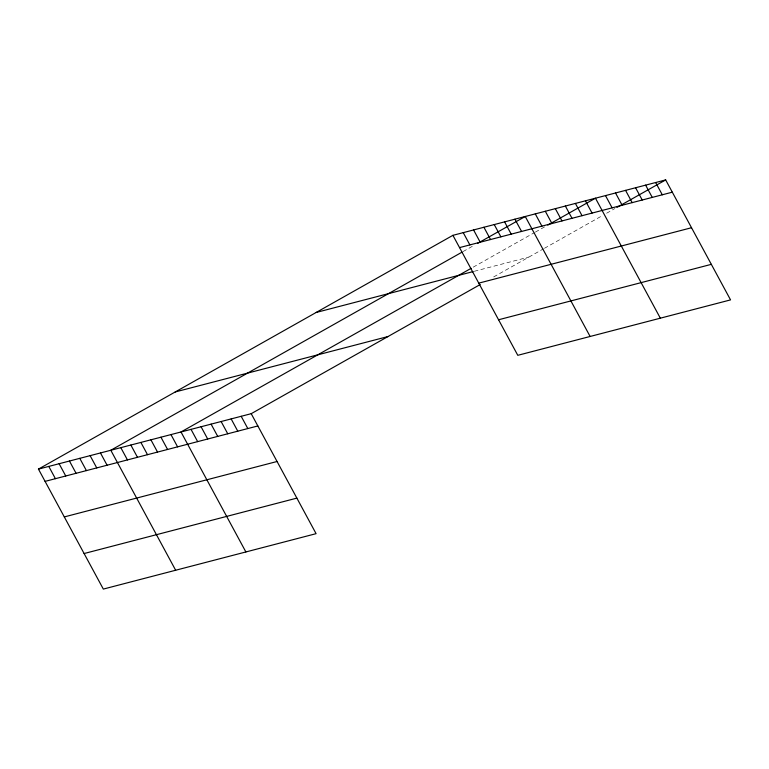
<?xml version="1.0" encoding="UTF-8"?>
<svg xmlns="http://www.w3.org/2000/svg" width="769" height="769" viewBox="0 0 769 769"><rect width="100%" height="100%" fill="white"/><g stroke="black" fill="none" stroke-linecap="round" stroke-linejoin="round"><path stroke-width="0.58" stroke-dasharray="3.85 2.88" d="M463.082 251.559L474.483 245.128M473.195 267.17L534.33 232.68M535.368 232.103L544.692 226.836M493.679 276.927L543.414 248.877M544.442 248.291L602.473 215.56M606.616 213.224L614.902 208.553M474.3 271.284L528.909 257.057"/><path stroke-width="1.15" d="M38.45 469.109L251.213 413.684L316.088 533.667L103.325 589.083L38.45 469.109L452.912 235.333L665.675 179.917L730.55 299.891L517.787 355.316L452.912 235.333M462.044 252.145L110.794 450.259L175.659 570.242M477.587 243.379L525.256 216.493L590.121 336.476M471.128 268.333L181.003 431.976L245.878 551.95M547.807 225.086L595.466 198.2L660.34 318.183M251.213 413.684L480.202 284.53M616.978 207.38L665.675 179.917M459.545 247.599L672.308 192.183M316.136 312.483L473.185 271.572M478.76 283.146L691.533 227.73M175.226 391.959L387.989 336.543M498.562 319.769L711.335 264.344M45.083 481.375L257.846 425.949M64.298 516.922L277.061 461.496M84.1 553.536L296.863 498.12M655.649 182.522L662.282 194.788M645.614 185.137L652.247 197.402M635.588 187.751L642.221 200.017M625.553 190.366L632.185 202.632M615.527 192.981L622.159 205.246M605.491 195.595L612.124 207.851M585.44 200.815L592.063 213.08M575.404 203.429L582.037 215.695M565.378 206.044L572.011 218.309M555.343 208.659L561.976 220.924M545.317 211.264L551.95 223.529M535.282 213.878L541.914 226.144M514.922 219.184L521.555 231.45M504.589 221.876L511.212 234.141M494.246 224.567L500.879 236.833M483.912 227.259L490.545 239.524M473.579 229.95L480.212 242.216M463.246 232.642L469.878 244.907M241.187 416.298L247.82 428.564M231.152 418.913L237.784 431.178M221.126 421.527L227.759 433.793M211.09 424.132L217.723 436.398M201.065 426.747L207.697 439.012M191.029 429.362L197.662 441.627M170.968 434.591L177.601 446.856M160.942 437.196L167.575 449.461M150.907 439.81L157.539 452.076M140.881 442.425L147.513 454.69M130.855 445.04L137.478 457.305M120.82 447.654L127.452 459.92M100.46 452.951L107.083 465.216M90.117 455.652L96.75 467.917M79.784 458.343L86.416 470.609M69.45 461.035L76.083 473.3M59.117 463.726L65.75 475.992M48.783 466.418L55.416 478.683"/></g></svg>
